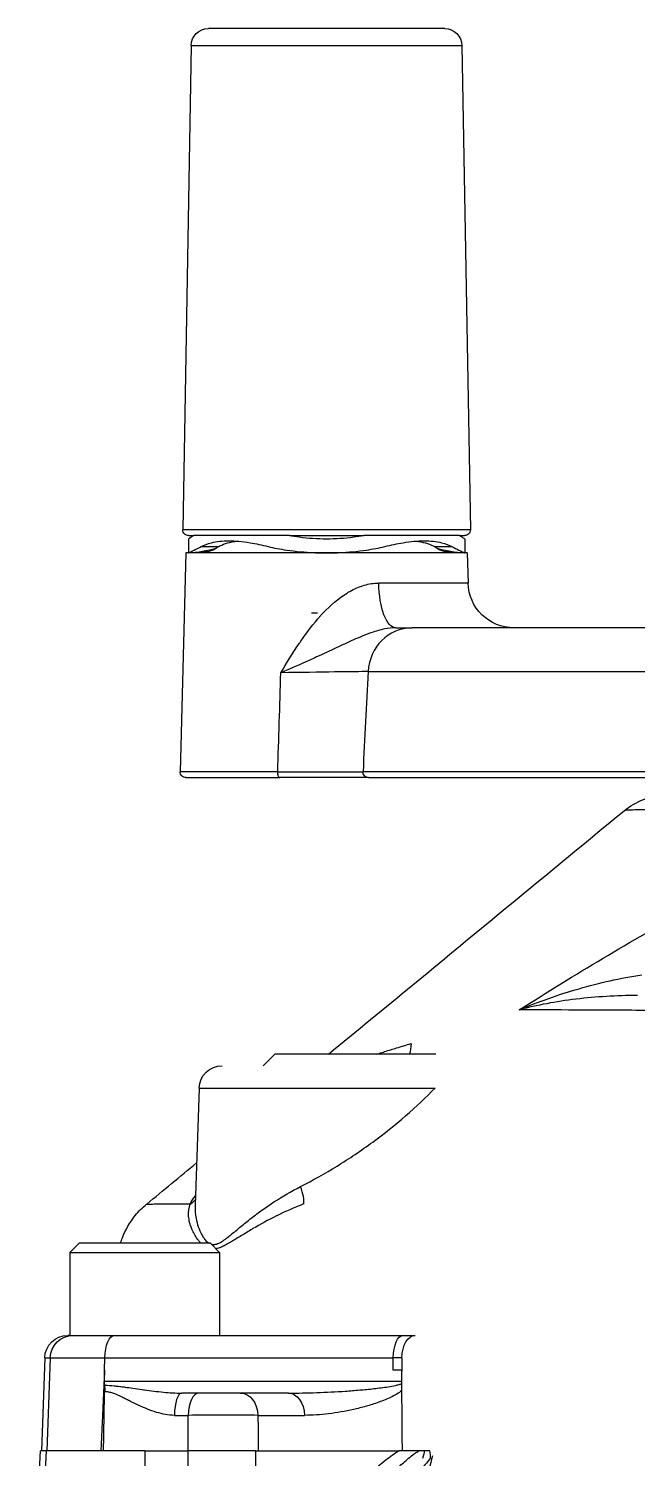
# Model space of a CAD drawing. Header units: millimetres. Extents: x 553637 to 584936, y 5008 to 53898.
# Drawn here: x 559975.5 to 560028.4, y 37852.8 to 37976.9 of the extents above; entities that cross this region are included whole.
import ezdxf

# ---------------------------------------------------------------- set-up
doc = ezdxf.new("R2010")
doc.units = ezdxf.units.MM
doc.header["$LTSCALE"] = 10
doc.header["$MEASUREMENT"] = 0
doc.layers.add('2', color=2, linetype='Continuous')

msp = doc.modelspace()

# ---------------------------------------------------------------- linework, layer by layer
at = {"layer": '2', "extrusion": (-1, 1.31047e-06, 1.33332e-29)}
for p, q in [((560011.66, 37976.89), (559991.14, 37976.89)), ((559989.64, 37975.41), (559988.91, 37933.39)), ((559989.64, 37975.41), (560013.16, 37975.41)), ((560013.16, 37975.41), (560013.89, 37933.39)), ((560013.89, 37933.39), (559988.91, 37933.39)), ((559989.4, 37932.59), (559989.4, 37931.39)), ((559989.41, 37932.89), (559989.84, 37932.89)), ((559998.17, 37932.89), (559989.84, 37932.89)), ((559998.17, 37932.89), (560004.63, 37932.89)), ((560012.96, 37932.89), (560004.63, 37932.89)), ((560012.96, 37932.89), (560013.39, 37932.89)), ((560013.4, 37932.59), (560013.4, 37931.39)), ((559989.18, 37931.39), (559988.68, 37912.4)), ((560013.62, 37931.39), (559989.18, 37931.39)), ((559990.52, 37931.95), (559992.05, 37931.95)), ((560010.75, 37931.95), (560012.28, 37931.95)), ((560013.62, 37931.39), (560013.69, 37928.78)), ((560013.69, 37928.78), (560005.94, 37928.78)), ((560000.1, 37926.18), (560000.62, 37926.18)), ((560121.92, 37924.89), (560008.81, 37924.89)), ((560005.01, 37921.1), (560125.92, 37921.09)), ((559997.16, 37912.4), (559988.68, 37912.4)), ((560126.37, 37912.41), (560004.57, 37912.41)), ((559989.18, 37911.89), (559997.33, 37911.89)), ((560005.04, 37911.89), (560125.87, 37911.89)), ((559996.9, 37887.89), (559995.9, 37886.89)), ((560010.9, 37887.89), (559996.9, 37887.89)), ((559990.33, 37884.96), (559989.98, 37874.8)), ((559990.33, 37884.96), (560010.83, 37884.96)), ((559979.91, 37871.49), (559979.11, 37870.69)), ((559991.31, 37871.49), (559979.91, 37871.49)), ((559991.31, 37871.49), (559992.11, 37870.69)), ((559979.11, 37870.69), (559992.11, 37870.69)), ((559979.11, 37870.69), (559979.11, 37863.49)), ((559992.11, 37870.69), (559992.11, 37863.49)), ((559979.11, 37863.49), (559978.92, 37863.49)), ((559979.11, 37863.49), (560008.04, 37863.49)), ((559976.92, 37861.56), (559976.64, 37853.49)), ((559976.92, 37861.56), (560007.2, 37861.56)), ((559977.4, 37861.56), (559977.11, 37853.49)), ((559982.12, 37860.49), (559982.14, 37861.56)), ((560007.18, 37860.49), (560007.2, 37861.56)), ((560007.95, 37861.56), (560007.93, 37860.39)), ((559982.11, 37859.52), (559982.12, 37860.49)), ((560007.93, 37860.39), (560007.93, 37860.49)), ((559982.11, 37859.52), (560007.93, 37859.52)), ((559998.1, 37858.49), (559988.82, 37858.49)), ((559988.18, 37856.56), (559989.37, 37856.56)), ((559995.44, 37856.56), (559999.48, 37856.56)), ((559975.52, 37833.75), (559976.55, 37853.49)), ((559976.05, 37833.89), (559977.08, 37853.49)), ((559985.63, 37853.49), (559989.37, 37853.49)), ((559985.63, 37853.49), (559985.63, 37839.14)), ((559995.27, 37853.49), (560007.72, 37853.49))]:
    msp.add_line(p, q, dxfattribs=at)
at = {"layer": '2', "extrusion": (3.3667e-22, 2.56909e-16, -1)}
for centre, radius, start, end in [((-559991.14, 37975.39), 1.5, 1.0001, 90.0001), ((-560011.66, 37975.39), 1.5, 90.0001, 179.0001), ((-559989.41, 37933.39), 0.5, 270.0001, 1.0001), ((-560013.39, 37933.39), 0.5, 179.0001, 270.0001), ((-559988.94, 37951.39), 20, 263.9005, 268.6772), ((-559990.4, 37933.39), 2, 250.6286, 270.0001), ((-560012.4, 37933.39), 2, 270.0001, 289.3716), ((-560013.86, 37951.39), 20, 271.323, 276.0996), ((-560017.69, 37928.89), 4, 270.0001, 358.5001), ((-559989.18, 37912.39), 0.5, 270.0001, 1.5001), ((-559992.33, 37884.89), 2, 2.0001, 90.0001), ((-559978.92, 37861.49), 2, 2.0001, 90.0001), ((-559979.4, 37861.49), 2, 2.0001, 90.0001)]:
    msp.add_arc(centre, radius, start, end, dxfattribs=at)
at = {"layer": '2'}
for centre, major_axis, ratio, start_param, end_param in [((559988.94, 37951.39), (0, 20), 0.707107, 3.174903, 3.347236), ((560013.86, 37951.39), (0, 20), 0.707107, 2.935949, 3.108283), ((560008.81, 37920.89), (0, 4), 0.949526, 0, 1.518436), ((559998.45, 37876.48), (-0.81, 1.83), 0.304343, 3.545906, 4.54082), ((559988.4, 37876.47), (-1.76, 0.95), 0.897197, 2.653546, 2.975479), ((560005.09, 37861.49), (-4.98, -0.03), 0.012121, 4.101521, 4.276117), ((560005.06, 37860.49), (-5, 0), 0.000057, 4.102433, 4.275943), ((559981.33, 37858.53), (0, 2), 0.422722, 4.747296, 5.037355), ((559988.82, 37856.49), (0, 2), 0.318361, 0, 1.53589), ((559990.31, 37856.49), (0, 2), 0.466263, 0, 1.53589), ((560441.43, 37738.07), (-122.18, 434.89), 0.982721, 1.04372, 1.049181)]:
    msp.add_ellipse(centre, major_axis=major_axis, ratio=ratio, start_param=start_param, end_param=end_param, dxfattribs=at)
at = {"layer": '2', "extrusion": (3.3667e-22, 2.56909e-16, -1)}
for centre, major_axis, ratio, start_param, end_param in [((560007.42, 37928.89), (0, -4), 0.369573, 0, 1.544616), ((559997.33, 37912.39), (0, -0.5), 0.333167, 0, 1.596976), ((560005.04, 37912.39), (0, -0.5), 0.94978, 0, 1.623156), ((560007.73, 37888.89), (0, -2), 0.505624, 4.747296, 5.235988), ((559982.99, 37861.49), (0, -2), 0.422722, 1.605703, 3.141593), ((560008.04, 37861.49), (0, -2), 0.422722, 1.605703, 3.141593), ((560009.09, 37861.49), (0, -2), 0.573366, 1.605703, 3.141593), ((559982.53, 37859.49), (0, -1), 0.422722, 1.24583, 1.605703), ((559993.94, 37856.49), (0, -2), 0.747016, 3.141593, 4.677482), ((559998.1, 37856.49), (0, -2), 0.691305, 3.141593, 4.677482)]:
    msp.add_ellipse(centre, major_axis=major_axis, ratio=ratio, start_param=start_param, end_param=end_param, dxfattribs=at)
at = {"layer": '2'}
for points, knots in [([(559989.84, 37932.89), (559989.76, 37932.83), (559989.69, 37932.79), (559989.48, 37932.64), (559989.4, 37932.59), (559989.4, 37932.59)], [5.3476986, 5.3476986, 5.3476986, 5.3476986, 5.4333634, 5.4333634, 5.668013, 5.668013, 5.668013, 5.668013]), ([(559990.52, 37931.95), (559990.78, 37932.08), (559991.07, 37932.19), (559991.85, 37932.38), (559992.36, 37932.44), (559993.47, 37932.44), (559994.09, 37932.38), (559995.26, 37932.19), (559995.79, 37932.08), (559996.34, 37931.95)], [1.478547, 1.478547, 1.478547, 1.478547, 1.6546881, 1.6546881, 1.8893377, 1.8893377, 2.1239872, 2.1239872, 2.3001284, 2.3001284, 2.3001284, 2.3001284]), ([(559992.05, 37931.95), (559992.08, 37931.97), (559992.11, 37931.98), (559992.52, 37932.21), (559993.04, 37932.35), (559993.65, 37932.41)], [1.1371203, 1.1371203, 1.1371203, 1.1371203, 1.1627532, 1.1627532, 1.4496067, 1.4496067, 1.4496067, 1.4496067]), ([(560004.63, 37932.89), (560004.34, 37932.83), (560004.06, 37932.79), (560002.98, 37932.64), (560002.18, 37932.59), (560000.62, 37932.59), (559999.82, 37932.64), (559998.74, 37932.79), (559998.46, 37932.83), (559998.17, 37932.89)], [5.3476986, 5.3476986, 5.3476986, 5.3476986, 5.4333634, 5.4333634, 5.668013, 5.668013, 5.9026625, 5.9026625, 5.9883273, 5.9883273, 5.9883273, 5.9883273]), ([(560006.46, 37931.95), (560007.01, 37932.08), (560007.54, 37932.19), (560008.71, 37932.38), (560009.33, 37932.44), (560010.44, 37932.44), (560010.95, 37932.38), (560011.73, 37932.19), (560012.02, 37932.08), (560012.28, 37931.95)], [1.478547, 1.478547, 1.478547, 1.478547, 1.6546881, 1.6546881, 1.8893377, 1.8893377, 2.1239872, 2.1239872, 2.3001284, 2.3001284, 2.3001284, 2.3001284]), ([(560009.15, 37932.41), (560009.76, 37932.35), (560010.28, 37932.21), (560010.69, 37931.98), (560010.72, 37931.97), (560010.75, 37931.95)], [1.6484329, 1.6484329, 1.6484329, 1.6484329, 1.9352865, 1.9352865, 1.9609194, 1.9609194, 1.9609194, 1.9609194]), ([(560013.4, 37932.59), (560013.4, 37932.59), (560013.32, 37932.64), (560013.11, 37932.79), (560013.04, 37932.83), (560012.96, 37932.89)], [5.668013, 5.668013, 5.668013, 5.668013, 5.9026625, 5.9026625, 5.9883273, 5.9883273, 5.9883273, 5.9883273]), ([(559989.41, 37931.4), (559989.42, 37931.4), (559989.43, 37931.41), (559989.52, 37931.45), (559989.68, 37931.52), (559990.08, 37931.72), (559990.29, 37931.82), (559990.52, 37931.95)], [-7.4758351, -7.4758351, -7.4758351, -7.4758351, -7.411833, -7.411833, -7.1824276, -7.1824276, -7.02194, -7.02194, -7.02194, -7.02194]), ([(559991.83, 37931.81), (559991.8, 37931.79), (559991.78, 37931.78), (559991.69, 37931.72), (559991.63, 37931.68), (559991.58, 37931.65)], [9.25811636, 9.25811636, 9.25811636, 9.25811636, 9.28180358, 9.28180358, 9.3529695, 9.3529695, 9.3529695, 9.3529695]), ([(559996.34, 37931.95), (559996.83, 37931.82), (559997.37, 37931.72), (559998.71, 37931.52), (559999.53, 37931.45), (560000.5, 37931.41), (560000.71, 37931.4), (560000.93, 37931.4)], [-1.4088325, -1.4088325, -1.4088325, -1.4088325, -1.2483449, -1.2483449, -1.0189395, -1.0189395, -0.9549375, -0.9549375, -0.9549375, -0.9549375]), ([(560000.93, 37931.4), (560001.09, 37931.39), (560001.25, 37931.39), (560001.56, 37931.39), (560001.71, 37931.39), (560001.87, 37931.4)], [9.796272, 9.796272, 9.796272, 9.796272, 9.84275378, 9.84275378, 9.88923555, 9.88923555, 9.88923555, 9.88923555]), ([(560001.87, 37931.4), (560002.09, 37931.4), (560002.3, 37931.41), (560003.27, 37931.45), (560004.09, 37931.52), (560005.43, 37931.72), (560005.97, 37931.82), (560006.46, 37931.95)], [-7.4758351, -7.4758351, -7.4758351, -7.4758351, -7.411833, -7.411833, -7.1824276, -7.1824276, -7.02194, -7.02194, -7.02194, -7.02194]), ([(560011.22, 37931.65), (560011.17, 37931.68), (560011.11, 37931.72), (560011.02, 37931.78), (560011, 37931.79), (560010.97, 37931.81)], [9.72242731, 9.72242731, 9.72242731, 9.72242731, 9.79359324, 9.79359324, 9.81728045, 9.81728045, 9.81728045, 9.81728045]), ([(560012.28, 37931.95), (560012.51, 37931.82), (560012.72, 37931.72), (560013.12, 37931.52), (560013.28, 37931.45), (560013.37, 37931.41), (560013.38, 37931.4), (560013.39, 37931.4)], [-1.4088325, -1.4088325, -1.4088325, -1.4088325, -1.2483449, -1.2483449, -1.0189395, -1.0189395, -0.9549375, -0.9549375, -0.9549375, -0.9549375]), ([(559997.43, 37920.99), (559997.94, 37921.85), (559998.47, 37922.71), (559999.04, 37923.55), (559999.08, 37923.6), (559999.12, 37923.66), (559999.16, 37923.72), (559999.69, 37924.5), (560000.26, 37925.25), (560000.89, 37925.95), (560000.96, 37926.03), (560001.04, 37926.11), (560001.11, 37926.18), (560001.73, 37926.84), (560002.41, 37927.44), (560003.18, 37927.91), (560003.25, 37927.95), (560003.33, 37928), (560003.41, 37928.04), (560003.81, 37928.27), (560004.24, 37928.46), (560004.67, 37928.59), (560005.09, 37928.71), (560005.51, 37928.78), (560005.94, 37928.78)], [0, 0, 0, 0, 0.00302805, 0.00302805, 0.00302805, 0.00323898, 0.00323898, 0.00323898, 0.00605611, 0.00605611, 0.00605611, 0.00638061, 0.00638061, 0.00638061, 0.00908416, 0.00908416, 0.00908416, 0.009356, 0.009356, 0.009356, 0.01075366, 0.01075366, 0.01075366, 0.01211222, 0.01211222, 0.01211222, 0.01211222]), ([(560007.42, 37924.89), (560007.1, 37924.89), (560006.79, 37924.85), (560006.47, 37924.79), (560006.32, 37924.76), (560006.17, 37924.73), (560006.02, 37924.69), (560005.83, 37924.64), (560005.63, 37924.58), (560005.44, 37924.52), (560005.19, 37924.44), (560004.94, 37924.34), (560004.7, 37924.25), (560004.18, 37924.04), (560003.67, 37923.81), (560003.18, 37923.59), (560002.87, 37923.45), (560002.58, 37923.31), (560002.28, 37923.17), (560001.69, 37922.9), (560001.12, 37922.62), (560000.53, 37922.36), (560000.32, 37922.26), (560000.11, 37922.16), (559999.89, 37922.07), (559999.09, 37921.71), (559998.26, 37921.35), (559997.43, 37920.99)], [0, 0, 0, 0, 0.00095483, 0.00095483, 0.00095483, 0.00141525, 0.00141525, 0.00141525, 0.00202087, 0.00202087, 0.00202087, 0.0028305, 0.0028305, 0.0028305, 0.00458613, 0.00458613, 0.00458613, 0.005661, 0.005661, 0.005661, 0.00774771, 0.00774771, 0.00774771, 0.0084915, 0.0084915, 0.0084915, 0.011322, 0.011322, 0.011322, 0.011322]), ([(560005.01, 37921.1), (560004.72, 37921.09), (560004.33, 37921.09), (560003.84, 37921.08), (560003.84, 37921.08), (560003.84, 37921.08), (560003.83, 37921.08), (560003.35, 37921.08), (560002.77, 37921.07), (560002.12, 37921.06), (560002.11, 37921.06), (560002.1, 37921.06), (560002.09, 37921.06), (560000.79, 37921.04), (559999.19, 37921.02), (559997.43, 37920.99)], [0, 0, 0, 0, 0.00276901, 0.00276901, 0.00276901, 0.00278914, 0.00278914, 0.00278914, 0.00553802, 0.00553802, 0.00553802, 0.00557819, 0.00557819, 0.00557819, 0.01107604, 0.01107604, 0.01107604, 0.01107604]), ([(559997.16, 37912.4), (559998.03, 37912.4), (559998.85, 37912.4), (559999.61, 37912.4), (560000.38, 37912.41), (560001.1, 37912.41), (560001.74, 37912.41), (560003.02, 37912.41), (560003.99, 37912.41), (560004.57, 37912.41)], [0, 0, 0, 0, 0.00275216, 0.00275216, 0.00275216, 0.00551384, 0.00551384, 0.00551384, 0.01102767, 0.01102767, 0.01102767, 0.01102767]), ([(560005.04, 37911.89), (560004.89, 37911.89), (560004.71, 37911.89), (560004.52, 37911.89), (560004.32, 37911.89), (560004.1, 37911.89), (560003.85, 37911.89), (560003.36, 37911.89), (560002.77, 37911.89), (560002.1, 37911.89), (560001.44, 37911.89), (560000.69, 37911.89), (559999.89, 37911.89), (559999.89, 37911.89), (559999.89, 37911.89), (559999.88, 37911.89), (559999.49, 37911.89), (559999.07, 37911.89), (559998.65, 37911.89), (559998.22, 37911.89), (559997.78, 37911.89), (559997.33, 37911.89)], [0, 0, 0, 0, 0.00141786, 0.00141786, 0.00141786, 0.00283573, 0.00283573, 0.00283573, 0.00567146, 0.00567146, 0.00567146, 0.00850719, 0.00850719, 0.00850719, 0.00852132, 0.00852132, 0.00852132, 0.00992505, 0.00992505, 0.00992505, 0.01134291, 0.01134291, 0.01134291, 0.01134291]), ([(560027.24, 37909.02), (560027.74, 37909.43), (560028.32, 37909.76), (560029.52, 37910.22), (560030.16, 37910.35), (560030.88, 37910.38), (560030.97, 37910.39), (560031.05, 37910.39)], [0, 0, 0, 0, 1.945729, 1.945729, 3.856344, 3.856344, 4.114492, 4.114492, 4.114492, 4.114492]), ([(560001.56, 37887.89), (560006.45, 37891.91), (560011.34, 37895.93), (560019.9, 37902.98), (560023.57, 37906), (560027.24, 37909.02)], [20.735702, 20.735702, 20.735702, 20.735702, 40.000001, 40.000001, 54.461567, 54.461567, 54.461567, 54.461567]), ([(560052.96, 37908.98), (560050.83, 37909.01), (560048.75, 37909.04), (560046.79, 37909.06), (560046.41, 37909.06), (560046.02, 37909.06), (560045.64, 37909.07), (560044.85, 37909.08), (560044.09, 37909.08), (560043.34, 37909.09), (560042.99, 37909.09), (560042.65, 37909.1), (560042.31, 37909.1), (560041.56, 37909.1), (560040.83, 37909.11), (560040.12, 37909.11), (560039.82, 37909.12), (560039.52, 37909.12), (560039.22, 37909.12), (560038.52, 37909.12), (560037.84, 37909.13), (560037.18, 37909.13), (560036.93, 37909.13), (560036.67, 37909.13), (560036.42, 37909.13), (560035.78, 37909.14), (560035.18, 37909.14), (560034.6, 37909.14), (560034.38, 37909.14), (560034.17, 37909.14), (560033.96, 37909.14), (560033.4, 37909.14), (560032.86, 37909.14), (560032.35, 37909.14), (560031.67, 37909.14), (560031.04, 37909.13), (560030.48, 37909.13), (560030.35, 37909.13), (560030.22, 37909.13), (560030.1, 37909.12), (560029.58, 37909.12), (560029.14, 37909.11), (560028.76, 37909.11), (560028.46, 37909.1), (560028.21, 37909.09), (560028, 37909.08), (560027.94, 37909.08), (560027.88, 37909.08), (560027.83, 37909.08), (560027.64, 37909.07), (560027.49, 37909.06), (560027.4, 37909.05), (560027.37, 37909.05), (560027.35, 37909.04), (560027.33, 37909.04), (560027.28, 37909.03), (560027.25, 37909.03), (560027.24, 37909.02)], [0.00000017, 0.00000017, 0.00000017, 0.00000017, 0.00671843, 0.00671843, 0.00671843, 0.00804854, 0.00804854, 0.00804854, 0.01080792, 0.01080792, 0.01080792, 0.01207281, 0.01207281, 0.01207281, 0.01488936, 0.01488936, 0.01488936, 0.01609707, 0.01609707, 0.01609707, 0.01897623, 0.01897623, 0.01897623, 0.02012134, 0.02012134, 0.02012134, 0.02305566, 0.02305566, 0.02305566, 0.02414561, 0.02414561, 0.02414561, 0.02713462, 0.02713462, 0.02713462, 0.031217, 0.031217, 0.031217, 0.03219415, 0.03219415, 0.03219415, 0.03621842, 0.03621842, 0.03621842, 0.03938115, 0.03938115, 0.03938115, 0.04024268, 0.04024268, 0.04024268, 0.04347675, 0.04347675, 0.04347675, 0.04426695, 0.04426695, 0.04426695, 0.04643736, 0.04643736, 0.04643736, 0.04643736]), ([(560018.14, 37891.74), (560018.97, 37892.1), (560019.83, 37892.44), (560020.7, 37892.74), (560021.56, 37893.05), (560022.44, 37893.33), (560023.33, 37893.58), (560025.11, 37894.09), (560026.92, 37894.5), (560028.78, 37894.79)], [0, 0, 0, 0, 0.00281548, 0.00281548, 0.00281548, 0.00562772, 0.00562772, 0.00562772, 0.01125545, 0.01125545, 0.01125545, 0.01125545]), ([(560028.4, 37892.99), (560026.57, 37892.99), (560024.81, 37892.88), (560023.09, 37892.67), (560023.08, 37892.67), (560023.06, 37892.67), (560023.05, 37892.67), (560022.19, 37892.56), (560021.36, 37892.44), (560020.53, 37892.28), (560019.72, 37892.13), (560018.91, 37891.95), (560018.14, 37891.74)], [0, 0, 0, 0, 0.00568702, 0.00568702, 0.00568702, 0.00572796, 0.00572796, 0.00572796, 0.00856318, 0.00856318, 0.00856318, 0.01137404, 0.01137404, 0.01137404, 0.01137404]), ([(560005.72, 37887.89), (560005.89, 37887.94), (560006.06, 37887.99), (560006.22, 37888.05), (560006.3, 37888.07), (560006.38, 37888.09), (560006.45, 37888.12), (560006.8, 37888.23), (560007.15, 37888.34), (560007.49, 37888.44), (560007.91, 37888.57), (560008.33, 37888.7), (560008.74, 37888.82)], [0.000000017, 0.000000017, 0.000000017, 0.000000017, 0.000579321, 0.000579321, 0.000579321, 0.000842033, 0.000842033, 0.000842033, 0.002032738, 0.002032738, 0.002032738, 0.003486138, 0.003486138, 0.003486138, 0.003486138]), ([(559999.14, 37876.41), (560000.21, 37876.95), (560001.27, 37877.55), (560002.32, 37878.19), (560003.37, 37878.84), (560004.41, 37879.54), (560005.41, 37880.27), (560007.41, 37881.74), (560009.23, 37883.32), (560010.83, 37884.96)], [0, 0, 0, 0, 0.00370537, 0.00370537, 0.00370537, 0.00741074, 0.00741074, 0.00741074, 0.01482148, 0.01482148, 0.01482148, 0.01482148]), ([(559991.39, 37871.41), (559991.4, 37871.4), (559991.41, 37871.4), (559991.42, 37871.4), (559991.48, 37871.39), (559991.53, 37871.38), (559991.59, 37871.38), (559991.7, 37871.38), (559991.82, 37871.41), (559991.94, 37871.46), (559992.06, 37871.5), (559992.19, 37871.57), (559992.31, 37871.65), (559992.31, 37871.65), (559992.32, 37871.65), (559992.32, 37871.65), (559992.45, 37871.73), (559992.58, 37871.83), (559992.71, 37871.93), (559992.84, 37872.02), (559992.96, 37872.13), (559993.09, 37872.23), (559993.1, 37872.24), (559993.11, 37872.24), (559993.11, 37872.24), (559993.25, 37872.35), (559993.38, 37872.47), (559993.53, 37872.58), (559993.67, 37872.7), (559993.81, 37872.82), (559993.96, 37872.94), (559994.24, 37873.18), (559994.54, 37873.42), (559994.85, 37873.66), (559994.85, 37873.66), (559994.86, 37873.66), (559994.86, 37873.67), (559995.17, 37873.91), (559995.5, 37874.15), (559995.83, 37874.39), (559996.17, 37874.63), (559996.51, 37874.87), (559996.87, 37875.1), (559997.58, 37875.56), (559998.33, 37876), (559999.14, 37876.41)], [0.01086028, 0.01086028, 0.01086028, 0.01086028, 0.01092606, 0.01092606, 0.01092606, 0.01127851, 0.01127851, 0.01127851, 0.01198342, 0.01198342, 0.01198342, 0.01266604, 0.01266604, 0.01266604, 0.01268833, 0.01268833, 0.01268833, 0.01339323, 0.01339323, 0.01339323, 0.01406999, 0.01406999, 0.01406999, 0.01409814, 0.01409814, 0.01409814, 0.01480305, 0.01480305, 0.01480305, 0.01550795, 0.01550795, 0.01550795, 0.01690413, 0.01690413, 0.01690413, 0.01691777, 0.01691777, 0.01691777, 0.01832758, 0.01832758, 0.01832758, 0.0197374, 0.0197374, 0.0197374, 0.02255703, 0.02255703, 0.02255703, 0.02255703]), ([(559983.51, 37871.49), (559983.56, 37871.65), (559983.61, 37871.8), (559983.93, 37872.66), (559984.31, 37873.32), (559985.08, 37874.26), (559985.41, 37874.6), (559985.77, 37874.89)], [1.779825, 1.779825, 1.779825, 1.779825, 2.279988, 2.279988, 4.517905, 4.517905, 5.938484, 5.938484, 5.938484, 5.938484]), ([(559985.77, 37874.89), (559985.77, 37874.89), (559985.81, 37874.89), (559985.87, 37874.89), (559985.93, 37874.89), (559986.02, 37874.89), (559986.14, 37874.89), (559986.22, 37874.89), (559986.32, 37874.9), (559986.44, 37874.9), (559986.69, 37874.9), (559987.01, 37874.9), (559987.41, 37874.9), (559987.44, 37874.9), (559987.47, 37874.9), (559987.51, 37874.9), (559987.94, 37874.9), (559988.46, 37874.9), (559989.06, 37874.9), (559989.22, 37874.9), (559989.38, 37874.9), (559989.56, 37874.9)], [0.10034932, 0.10034932, 0.10034932, 0.10034932, 0.10386921, 0.10386921, 0.10386921, 0.10716714, 0.10716714, 0.10716714, 0.1095749, 0.1095749, 0.1095749, 0.11482193, 0.11482193, 0.11482193, 0.11526039, 0.11526039, 0.11526039, 0.12094944, 0.12094944, 0.12094944, 0.12247673, 0.12247673, 0.12247673, 0.12247673]), ([(559990.51, 37871.49), (559990.47, 37871.52), (559990.43, 37871.56), (559990.4, 37871.6), (559990.39, 37871.61), (559990.38, 37871.62), (559990.37, 37871.63), (559990.3, 37871.71), (559990.24, 37871.78), (559990.19, 37871.86), (559989.99, 37872.13), (559989.83, 37872.42), (559989.71, 37872.7), (559989.71, 37872.72), (559989.7, 37872.73), (559989.7, 37872.74), (559989.54, 37873.11), (559989.45, 37873.48), (559989.42, 37873.84), (559989.42, 37873.85), (559989.42, 37873.86), (559989.42, 37873.86), (559989.4, 37874.23), (559989.44, 37874.58), (559989.56, 37874.9)], [0.014173092, 0.014173092, 0.014173092, 0.014173092, 0.014517239, 0.014517239, 0.014517239, 0.01460433, 0.01460433, 0.01460433, 0.015243101, 0.015243101, 0.015243101, 0.017420687, 0.017420687, 0.017420687, 0.017506438, 0.017506438, 0.017506438, 0.020324135, 0.020324135, 0.020324135, 0.020377888, 0.020377888, 0.020377888, 0.023227559, 0.023227559, 0.023227559, 0.023227559]), ([(559989.98, 37874.8), (559989.96, 37874.42), (559990, 37874.04), (559990.07, 37873.65), (559990.07, 37873.64), (559990.07, 37873.64), (559990.07, 37873.63), (559990.12, 37873.39), (559990.18, 37873.16), (559990.26, 37872.92), (559990.34, 37872.68), (559990.44, 37872.45), (559990.56, 37872.23), (559990.57, 37872.23), (559990.57, 37872.22), (559990.57, 37872.21), (559990.63, 37872.11), (559990.69, 37872.01), (559990.76, 37871.92), (559990.83, 37871.82), (559990.91, 37871.72), (559990.99, 37871.65), (559991, 37871.64), (559991, 37871.64), (559991.01, 37871.63), (559991.07, 37871.58), (559991.14, 37871.53), (559991.21, 37871.49)], [0.003378088, 0.003378088, 0.003378088, 0.003378088, 0.005639256, 0.005639256, 0.005639256, 0.00566307, 0.00566307, 0.00566307, 0.00704907, 0.00704907, 0.00704907, 0.008458884, 0.008458884, 0.008458884, 0.008500276, 0.008500276, 0.008500276, 0.009163792, 0.009163792, 0.009163792, 0.009868699, 0.009868699, 0.009868699, 0.009905368, 0.009905368, 0.009905368, 0.010421583, 0.010421583, 0.010421583, 0.010421583]), ([(559999.41, 37874.9), (559998.59, 37874.58), (559997.82, 37874.24), (559997.09, 37873.88), (559997.08, 37873.87), (559997.07, 37873.86), (559997.05, 37873.86), (559996.33, 37873.5), (559995.65, 37873.13), (559995.01, 37872.76), (559994.99, 37872.74), (559994.97, 37872.73), (559994.95, 37872.72), (559994.62, 37872.53), (559994.31, 37872.34), (559994, 37872.15), (559993.85, 37872.06), (559993.7, 37871.97), (559993.55, 37871.88), (559993.42, 37871.8), (559993.29, 37871.72), (559993.17, 37871.65), (559993.15, 37871.64), (559993.13, 37871.63), (559993.12, 37871.62), (559992.98, 37871.53), (559992.84, 37871.45), (559992.7, 37871.38), (559992.57, 37871.31), (559992.45, 37871.25), (559992.33, 37871.19), (559992.32, 37871.19), (559992.31, 37871.18), (559992.3, 37871.18), (559992.17, 37871.12), (559992.04, 37871.07), (559991.91, 37871.04), (559991.87, 37871.03), (559991.83, 37871.02), (559991.79, 37871.01)], [0, 0, 0, 0, 0.00284687, 0.00284687, 0.00284687, 0.00290345, 0.00290345, 0.00290345, 0.00571858, 0.00571858, 0.00571858, 0.0058069, 0.0058069, 0.0058069, 0.00725862, 0.00725862, 0.00725862, 0.00798448, 0.00798448, 0.00798448, 0.00862426, 0.00862426, 0.00862426, 0.00871034, 0.00871034, 0.00871034, 0.00943621, 0.00943621, 0.00943621, 0.0101032, 0.0101032, 0.0101032, 0.01016207, 0.01016207, 0.01016207, 0.01088793, 0.01088793, 0.01088793, 0.01112237, 0.01112237, 0.01112237, 0.01112237]), ([(559982.13, 37859.17), (559982.4, 37859.17), (559982.67, 37859.15), (559982.94, 37859.13), (559983.07, 37859.11), (559983.21, 37859.1), (559983.34, 37859.08), (559983.48, 37859.07), (559983.61, 37859.05), (559983.75, 37859.03), (559983.8, 37859.03), (559983.85, 37859.02), (559983.9, 37859.01), (559984.12, 37858.98), (559984.35, 37858.95), (559984.57, 37858.92), (559984.84, 37858.88), (559985.12, 37858.84), (559985.4, 37858.8), (559985.46, 37858.79), (559985.53, 37858.78), (559985.59, 37858.77), (559986.13, 37858.7), (559986.68, 37858.63), (559987.24, 37858.57), (559987.76, 37858.52), (559988.29, 37858.49), (559988.82, 37858.49)], [0, 0, 0, 0, 0.000883329, 0.000883329, 0.000883329, 0.001324993, 0.001324993, 0.001324993, 0.001766658, 0.001766658, 0.001766658, 0.001929781, 0.001929781, 0.001929781, 0.002649987, 0.002649987, 0.002649987, 0.003533315, 0.003533315, 0.003533315, 0.00373438, 0.00373438, 0.00373438, 0.005459442, 0.005459442, 0.005459442, 0.007066631, 0.007066631, 0.007066631, 0.007066631]), ([(559998.1, 37858.49), (559998.91, 37858.49), (559999.73, 37858.5), (560000.56, 37858.53), (560001.38, 37858.56), (560002.2, 37858.61), (560003.03, 37858.66), (560003.45, 37858.69), (560003.86, 37858.72), (560004.28, 37858.76), (560004.69, 37858.79), (560005.11, 37858.83), (560005.52, 37858.88), (560005.73, 37858.9), (560005.94, 37858.93), (560006.15, 37858.95), (560006.35, 37858.98), (560006.56, 37859.01), (560006.77, 37859.04), (560006.98, 37859.08), (560007.18, 37859.11), (560007.39, 37859.16), (560007.49, 37859.18), (560007.59, 37859.21), (560007.7, 37859.23), (560007.78, 37859.26), (560007.86, 37859.28), (560007.94, 37859.32)], [0, 0, 0, 0, 0.00287049, 0.00287049, 0.00287049, 0.00574097, 0.00574097, 0.00574097, 0.00717621, 0.00717621, 0.00717621, 0.00861146, 0.00861146, 0.00861146, 0.00932908, 0.00932908, 0.00932908, 0.0100467, 0.0100467, 0.0100467, 0.01076432, 0.01076432, 0.01076432, 0.01112313, 0.01112313, 0.01112313, 0.01141077, 0.01141077, 0.01141077, 0.01141077]), ([(559988.18, 37856.56), (559987.66, 37856.56), (559987.15, 37856.66), (559986.64, 37856.82), (559986.63, 37856.82), (559986.63, 37856.82), (559986.62, 37856.82), (559986.11, 37856.98), (559985.61, 37857.19), (559985.12, 37857.41), (559985.11, 37857.42), (559985.11, 37857.42), (559985.1, 37857.42), (559984.86, 37857.53), (559984.62, 37857.65), (559984.37, 37857.77), (559984.25, 37857.83), (559984.13, 37857.89), (559984.01, 37857.95), (559983.89, 37858.01), (559983.77, 37858.07), (559983.65, 37858.13), (559983.41, 37858.25), (559983.16, 37858.37), (559982.92, 37858.45), (559982.86, 37858.48), (559982.8, 37858.5), (559982.74, 37858.51), (559982.64, 37858.54), (559982.55, 37858.56), (559982.46, 37858.58), (559982.41, 37858.58), (559982.36, 37858.59), (559982.32, 37858.59), (559982.27, 37858.6), (559982.22, 37858.6), (559982.18, 37858.6)], [0, 0, 0, 0, 0.001604056, 0.001604056, 0.001604056, 0.00162761, 0.00162761, 0.00162761, 0.003238233, 0.003238233, 0.003238233, 0.003255219, 0.003255219, 0.003255219, 0.004069024, 0.004069024, 0.004069024, 0.004475926, 0.004475926, 0.004475926, 0.004882829, 0.004882829, 0.004882829, 0.005696633, 0.005696633, 0.005696633, 0.005900085, 0.005900085, 0.005900085, 0.006205261, 0.006205261, 0.006205261, 0.00635785, 0.00635785, 0.00635785, 0.006510438, 0.006510438, 0.006510438, 0.006510438]), ([(560007.94, 37858.72), (560007.66, 37858.47), (560007.34, 37858.3), (560007.02, 37858.15), (560006.66, 37857.97), (560006.3, 37857.83), (560005.93, 37857.7), (560005.57, 37857.56), (560005.2, 37857.45), (560004.84, 37857.35), (560004.47, 37857.24), (560004.1, 37857.15), (560003.74, 37857.07), (560003.01, 37856.9), (560002.29, 37856.78), (560001.58, 37856.69), (560000.87, 37856.6), (560000.17, 37856.56), (559999.48, 37856.56)], [0.00015345, 0.00015345, 0.00015345, 0.00015345, 0.00144445, 0.00144445, 0.00144445, 0.0028889, 0.0028889, 0.0028889, 0.00433335, 0.00433335, 0.00433335, 0.0057778, 0.0057778, 0.0057778, 0.00866671, 0.00866671, 0.00866671, 0.01155561, 0.01155561, 0.01155561, 0.01155561]), ([(559985.63, 37853.49), (559984.97, 37853.49), (559984.32, 37853.49), (559983.05, 37853.49), (559982.43, 37853.49), (559980.84, 37853.49), (559979.95, 37853.49), (559978.48, 37853.49), (559977.91, 37853.49), (559977.24, 37853.49), (559977.08, 37853.49), (559977.08, 37853.49)], [0, 0, 0, 0, 0.196384, 0.196384, 0.392758, 0.392758, 0.726747, 0.726747, 1.061208, 1.061208, 1.346629, 1.346629, 1.346629, 1.346629]), ([(559995.27, 37853.49), (559994.91, 37853.49), (559994.49, 37853.49), (559993.55, 37853.49), (559993.04, 37853.49), (559991.99, 37853.49), (559991.44, 37853.49), (559990.38, 37853.49), (559989.85, 37853.49), (559989.37, 37853.49)], [0, 0, 0, 0, 0.1612874, 0.1612874, 0.3223962, 0.3223962, 0.4838567, 0.4838567, 0.6454765, 0.6454765, 0.6454765, 0.6454765]), ([(560007.72, 37853.49), (560007.31, 37853.24), (560006.93, 37852.96), (560006.55, 37852.67), (560006.34, 37852.5), (560006.14, 37852.34), (560005.94, 37852.17), (560005.41, 37851.71), (560004.9, 37851.24), (560004.4, 37850.75), (560004.37, 37850.72), (560004.34, 37850.69), (560004.31, 37850.66), (560003.27, 37849.61), (560002.29, 37848.49), (560001.37, 37847.32)], [0, 0, 0, 0, 0.1163459, 0.1163459, 0.1163459, 0.1806733, 0.1806733, 0.1806733, 0.3509431, 0.3509431, 0.3509431, 0.3613465, 0.3613465, 0.3613465, 0.7226931, 0.7226931, 0.7226931, 0.7226931]), ([(560002.65, 37846.67), (560003.18, 37847.3), (560003.72, 37847.92), (560004.27, 37848.53), (560004.46, 37848.74), (560004.65, 37848.95), (560004.84, 37849.16), (560005.2, 37849.56), (560005.56, 37849.95), (560005.93, 37850.33), (560006.26, 37850.67), (560006.59, 37851.01), (560006.92, 37851.34), (560007.16, 37851.58), (560007.4, 37851.82), (560007.64, 37852.05), (560007.94, 37852.32), (560008.23, 37852.59), (560008.53, 37852.84), (560008.7, 37852.98), (560008.86, 37853.11), (560009.03, 37853.24), (560009.16, 37853.33), (560009.3, 37853.42), (560009.43, 37853.49)], [0.1422618, 0.1422618, 0.1422618, 0.1422618, 0.3566972, 0.3566972, 0.3566972, 0.4315289, 0.4315289, 0.4315289, 0.5711326, 0.5711326, 0.5711326, 0.6957149, 0.6957149, 0.6957149, 0.785568, 0.785568, 0.785568, 0.8927857, 0.8927857, 0.8927857, 0.952768, 0.952768, 0.952768, 1, 1, 1, 1]), ([(560009.43, 37853.49), (560009.3, 37853.49), (560009.16, 37853.49), (560008.89, 37853.49), (560008.75, 37853.49), (560008.25, 37853.49), (560008.01, 37853.49), (560007.72, 37853.49)], [0.0000077, 0.0000077, 0.0000077, 0.0000077, 0.0460006, 0.0460006, 0.104369, 0.104369, 0.2106394, 0.2106394, 0.2106394, 0.2106394]), ([(560009.87, 37853.49), (560009.79, 37853.49), (560009.72, 37853.49), (560009.57, 37853.49), (560009.5, 37853.49), (560009.43, 37853.49)], [0.00000901, 0.00000901, 0.00000901, 0.00000901, 0.02541512, 0.02541512, 0.05050521, 0.05050521, 0.05050521, 0.05050521]), ([(560010.44, 37852.86), (560010.32, 37852.72), (560010.2, 37852.57), (560009.89, 37852.2), (560009.7, 37851.97), (560009.51, 37851.75)], [-0.1749773, -0.1749773, -0.1749773, -0.1749773, -0.1155453, -0.1155453, -0.0259438, -0.0259438, -0.0259438, -0.0259438]), ([(560010.38, 37853.49), (560010.3, 37853.49), (560010.21, 37853.49), (560010.03, 37853.49), (560009.95, 37853.49), (560009.87, 37853.49)], [0.00000091, 0.00000091, 0.00000091, 0.00000091, 0.02910445, 0.02910445, 0.06238865, 0.06238865, 0.06238865, 0.06238865])]:
    msp.add_open_spline(points, degree=3, knots=knots, dxfattribs=at)
for points, degree in [([(559989.4, 37931.39), (559989.4, 37931.39), (559989.4, 37931.39), (559989.41, 37931.4)], 3), ([(559991.06, 37931.5), (559991.06, 37931.5), (559991.3, 37931.56), (559991.58, 37931.65)], 3), ([(559992.05, 37931.95), (559991.97, 37931.9), (559991.89, 37931.85), (559991.83, 37931.81)], 3), ([(560010.97, 37931.81), (560010.91, 37931.85), (560010.83, 37931.9), (560010.75, 37931.95)], 3), ([(560011.22, 37931.65), (560011.5, 37931.56), (560011.74, 37931.5), (560011.74, 37931.5)], 3), ([(560013.39, 37931.4), (560013.4, 37931.39), (560013.4, 37931.39), (560013.4, 37931.39)], 3), ([(560007.42, 37924.89), (560007.98, 37924.89), (560008.45, 37924.89), (560008.81, 37924.89)], 3), ([(560005.01, 37921.1), (560004.86, 37918.2), (560004.71, 37915.31), (560004.57, 37912.41)], 3), ([(559997.16, 37912.4), (559997.25, 37915.26), (559997.34, 37918.13), (559997.43, 37920.99)], 3), ([(560018.14, 37891.74), (560022.95, 37894.8), (560032.73, 37900.68), (560042.97, 37905.65), (560048.34, 37907.63)], 3), ([(560041.26, 37891.6), (560039.02, 37891.62), (560034.63, 37891.66), (560028.56, 37891.7), (560022.95, 37891.73), (560019.67, 37891.74), (560018.14, 37891.74)], 3), ([(559985.78, 37874.89), (559987.22, 37876.08), (559988.66, 37877.27), (559990.11, 37878.46)], 3), ([(559989.56, 37874.9), (559989.68, 37875.13), (559989.83, 37875.37), (559990.01, 37875.62)], 3), ([(559989.98, 37874.8), (559989.98, 37874.8), (559989.98, 37874.8), (559989.98, 37874.8)], 3), ([(560008.04, 37863.49), (560008.41, 37863.49), (560008.76, 37863.49), (560009.09, 37863.49)], 3), ([(559982.12, 37860.49), (559981.96, 37857.04), (559981.8, 37853.49)], 2), ([(560007.99, 37853.49), (560007.97, 37855.79), (560007.95, 37858.09), (560007.93, 37860.39)], 3), ([(559982.03, 37853.49), (559982.08, 37856.31), (559982.13, 37859.21)], 2), ([(559995.44, 37856.56), (559994.69, 37856.57), (559992.66, 37856.58), (559990.36, 37856.57), (559989.37, 37856.56)], 3), ([(559989.37, 37853.49), (559989.37, 37854.51), (559989.37, 37855.53), (559989.37, 37856.56)], 3), ([(559995.44, 37856.56), (559995.45, 37855.53), (559995.46, 37854.51), (559995.46, 37853.49)], 3), ([(559977.08, 37853.49), (559976.73, 37853.49), (559976.55, 37853.49), (559976.55, 37853.49)], 3), ([(559989.37, 37839.57), (559989.37, 37844.21), (559989.37, 37848.85), (559989.37, 37853.49)], 3), ([(559995.07, 37839.72), (559995.14, 37844.31), (559995.21, 37848.9), (559995.27, 37853.49)], 3), ([(560009.87, 37853.49), (560009.92, 37853.33), (560009.83, 37853.07), (560009.73, 37852.82)], 3), ([(560010.44, 37852.86), (560010.45, 37853.07), (560010.43, 37853.27), (560010.38, 37853.49)], 3), ([(560010.6, 37853.05), (560010.6, 37853.05), (560010.6, 37853.05), (560010.6, 37853.04)], 3)]:
    msp.add_open_spline(points, degree=degree, dxfattribs=at)

doc.saveas('drawing.dxf')
